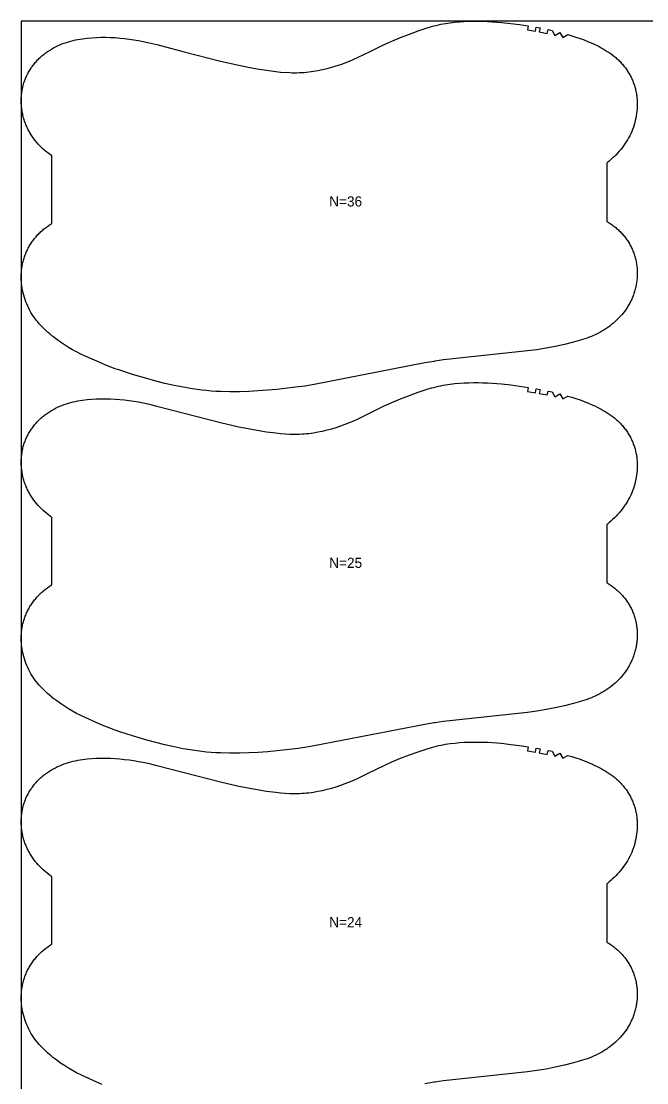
# Model space of a CAD drawing. Header units: inches. Extents: x 1 to 1867, y 0 to 1068.
# Drawn here: x 1 to 309, y 546 to 1068 of the extents above; entities that cross this region are included whole.
import ezdxf

# ---------------------------------------------------------------- set-up
doc = ezdxf.new("R2010")
doc.units = ezdxf.units.IN

msp = doc.modelspace()

# ---------------------------------------------------------------- linework, layer by layer
at = {"layer": '1'}
for points in [[(1, 0), (1867.1472, 0), (1867.1472, 1068.1884), (1, 1068.1884), (1, 0)], [(128.6224, 1043.2016), (133.2353, 1042.8892), (134.3903, 1042.8565), (135.5455, 1042.8452), (136.7009, 1042.8564), (137.856, 1042.8902), (139.0105, 1042.9463), (140.1638, 1043.0242), (141.3156, 1043.1237), (142.4654, 1043.2444), (143.6129, 1043.3861), (144.7574, 1043.5483), (147.0368, 1043.9327), (149.3019, 1044.3933), (151.5519, 1044.9255), (153.7855, 1045.5246), (156.0014, 1046.1869), (158.1972, 1046.9124), (160.37, 1047.7021), (162.5172, 1048.5571), (164.6375, 1049.4756), (166.7357, 1050.4451), (172.3478, 1053.1884), (179.1992, 1056.5376), (183.421, 1058.423), (187.6932, 1060.1925), (192.0046, 1061.8613), (196.3518, 1063.438), (200.7381, 1064.9066), (202.9526, 1065.5681), (204.0666, 1065.8735), (205.1858, 1066.1592), (206.3103, 1066.4237), (207.4399, 1066.6671), (208.5741, 1066.8899), (209.7122, 1067.0926), (211.9985, 1067.4401), (214.2949, 1067.7139), (216.5976, 1067.9189), (218.9048, 1068.0616), (221.2151, 1068.1491), (223.527, 1068.1884), (225.8391, 1068.1854), (228.1507, 1068.141), (230.461, 1068.0553), (232.7692, 1067.928), (237.3777, 1067.5546), (241.9748, 1067.0528), (246.1988, 1066.5046), (250.4119, 1065.8794), (250.1002, 1063.9039), (254.0081, 1063.2508), (254.3571, 1065.2201), (256.3246, 1064.8601), (255.9533, 1062.8949), (259.8224, 1062.113), (260.2451, 1064.0678), (262.1968, 1063.6312), (263.6645, 1061.2251), (266.0807, 1062.6764), (267.4828, 1060.2308), (269.9379, 1061.6164), (271.9687, 1061.0114), (273.9882, 1060.3708), (275.9935, 1059.6893), (277.9821, 1058.9616), (280.1302, 1058.1087), (282.2505, 1057.1892), (283.2989, 1056.7028), (284.3387, 1056.1978), (285.3694, 1055.6734), (286.3902, 1055.129), (287.4005, 1054.5638), (288.3983, 1053.9764), (289.3813, 1053.3654), (290.3474, 1052.7292), (291.2943, 1052.0664), (292.2197, 1051.3755), (293.1215, 1050.6551), (293.5628, 1050.2833), (293.9974, 1049.9035), (294.425, 1049.5157), (294.8454, 1049.1198), (295.2585, 1048.7161), (295.664, 1048.3048), (296.0619, 1047.8858), (296.452, 1047.4595), (296.834, 1047.0258), (297.2079, 1046.5851), (297.5735, 1046.1374), (297.9307, 1045.6828), (298.2792, 1045.2216), (298.6189, 1044.7538), (298.9496, 1044.2797), (299.2713, 1043.7993), (299.5836, 1043.3128), (299.8865, 1042.8203), (300.1799, 1042.322), (300.4635, 1041.8182), (300.7373, 1041.3089), (301.0012, 1040.7944), (301.2551, 1040.2749), (301.4989, 1039.7506), (301.7325, 1039.2218), (301.9557, 1038.6885), (302.1685, 1038.151), (302.3709, 1037.6096), (302.5625, 1037.0644), (302.7435, 1036.5155), (302.9136, 1035.9633), (303.0728, 1035.408), (303.221, 1034.8496), (303.358, 1034.2885), (303.4838, 1033.7248), (303.5984, 1033.1587), (303.702, 1032.5905), (303.7945, 1032.0204), (303.8761, 1031.4485), (303.9469, 1030.8751), (304.0068, 1030.3004), (304.056, 1029.7246), (304.0946, 1029.1479), (304.1226, 1028.5705), (304.1401, 1027.9927), (304.1472, 1027.4146), (304.1439, 1026.8364), (304.1304, 1026.2584), (304.1067, 1025.6808), (304.0729, 1025.1037), (303.9751, 1023.9522), (303.8379, 1022.8048), (303.6619, 1021.6627), (303.4478, 1020.527), (303.1963, 1019.3987), (302.908, 1018.2789), (302.5837, 1017.1686), (302.224, 1016.0689), (301.8296, 1014.981), (301.4007, 1013.9061), (300.9374, 1012.8459), (300.4399, 1011.8018), (299.9082, 1010.7753), (299.3426, 1009.7678), (298.7432, 1008.7809), (298.4308, 1008.2956), (298.1101, 1007.816), (297.4438, 1006.8742), (296.7462, 1005.9552), (296.0195, 1005.0583), (295.2659, 1004.1827), (294.4878, 1003.3278), (293.6873, 1002.4927), (292.8666, 1001.6769), (292.0281, 1000.8794), (291.1736, 1000.0998), (290.3042, 999.3375), (289.4206, 998.5919), (289.1472, 998.3696), (289.1472, 969.6737), (289.292, 969.5915), (290.278, 968.9871), (291.2424, 968.3493), (291.7161, 968.0179), (292.1837, 967.6782), (292.6452, 967.3303), (293.1002, 966.974), (293.5486, 966.6095), (293.9901, 966.2368), (294.4245, 965.8558), (294.8517, 965.4666), (295.2714, 965.0693), (295.6834, 964.6639), (296.0876, 964.2506), (296.4837, 963.8295), (296.8716, 963.4008), (297.251, 962.9647), (297.6219, 962.5213), (297.9839, 962.0707), (298.337, 961.6132), (298.681, 961.1487), (299.0155, 960.6776), (299.3406, 960.1999), (299.6559, 959.7158), (299.9614, 959.2254), (300.2567, 958.7289), (300.5418, 958.2265), (300.8165, 957.7183), (301.0806, 957.2045), (301.3342, 956.6854), (301.5771, 956.1611), (301.8094, 955.632), (302.031, 955.0983), (302.2418, 954.5601), (302.4418, 954.0178), (302.631, 953.4716), (302.8092, 952.9217), (302.9764, 952.3684), (303.1326, 951.8118), (303.2777, 951.2523), (303.4116, 950.69), (303.5344, 950.1252), (303.646, 949.5581), (303.7463, 948.989), (303.8353, 948.418), (303.9131, 947.8455), (303.9798, 947.2715), (304.0353, 946.6963), (304.0797, 946.1202), (304.1131, 945.5432), (304.1354, 944.9657), (304.1468, 944.3878), (304.1472, 943.8097), (304.1367, 943.2317), (304.1154, 942.6539), (304.0832, 942.0766), (304.0403, 941.5), (303.9866, 940.9243), (303.9222, 940.3496), (303.8472, 939.7762), (303.7615, 939.2044), (303.6652, 938.6342), (303.5583, 938.066), (303.4409, 937.4999), (303.313, 936.9361), (303.1747, 936.3749), (303.0259, 935.8163), (302.8667, 935.2608), (302.6971, 934.7083), (302.5172, 934.1592), (302.327, 933.6137), (302.1265, 933.072), (301.9158, 932.5342), (301.6948, 932.0006), (301.4637, 931.4714), (301.2225, 930.9467), (300.9714, 930.4268), (300.7104, 929.9116), (300.4399, 929.4013), (300.1601, 928.896), (299.871, 928.3958), (299.5729, 927.9007), (299.266, 927.411), (298.6264, 926.4477), (297.9538, 925.5068), (297.2497, 924.589), (296.5156, 923.6951), (295.7528, 922.8259), (294.9625, 921.982), (294.1457, 921.164), (293.3033, 920.3725), (292.4363, 919.6081), (291.5457, 918.8714), (290.6325, 918.1631), (289.6977, 917.4836), (289.1472, 917.109), (288.7423, 916.8335), (287.7675, 916.2127), (286.7746, 915.621), (285.7648, 915.0582), (284.7394, 914.5242), (283.6996, 914.0187), (282.6467, 913.5416), (281.5819, 913.0926), (280.5064, 912.6713), (279.4215, 912.2752), (278.3283, 911.9017), (277.2279, 911.5482), (275.0104, 910.8905), (272.7782, 910.2805), (268.2938, 909.1493), (263.7832, 908.1387), (259.2435, 907.2613), (254.6792, 906.5201), (250.097, 905.9077), (208.7208, 901.4685), (204.4615, 900.84), (204.1466, 900.7935), (199.589, 900.0122), (145.1277, 889.387), (140.5604, 888.6672), (135.9805, 888.0288), (126.7955, 886.9556), (122.1893, 886.5521), (117.5759, 886.241), (112.9577, 886.0166), (108.3358, 885.88), (103.7116, 885.84), (99.0889, 885.9305), (96.7796, 886.0366), (94.4728, 886.1867), (92.1694, 886.3818), (89.8705, 886.6234), (87.5768, 886.9118), (85.2889, 887.2441), (80.7312, 888.0258), (76.1989, 888.9404), (71.69, 889.9648), (67.203, 891.0814), (62.74, 892.2895), (55.7339, 894.3769), (49.4889, 896.3935), (47.3059, 897.1543), (45.1391, 897.9569), (42.991, 898.8074), (40.8577, 899.6962), (38.2472, 900.84), (32.3834, 903.4092), (30.2901, 904.3895), (28.2243, 905.4236), (26.1941, 906.526), (24.2016, 907.6966), (22.2472, 908.9312), (20.3312, 910.2258), (18.4549, 911.5775), (16.6236, 912.9888), (16, 913.4958), (15.7266, 913.7181), (14.843, 914.4636), (13.9736, 915.226), (13.1191, 916.0056), (12.2806, 916.803), (11.4599, 917.6189), (10.6594, 918.454), (9.8812, 919.3089), (9.1277, 920.1845), (8.401, 921.0814), (7.7034, 922.0004), (7.0371, 922.9422), (6.7163, 923.4218), (6.404, 923.9071), (5.8046, 924.894), (5.239, 925.9015), (4.7073, 926.928), (4.2098, 927.9721), (3.7465, 929.0323), (3.3176, 930.1071), (2.9232, 931.1951), (2.5635, 932.2948), (2.2392, 933.4051), (1.9509, 934.5249), (1.6994, 935.6532), (1.4853, 936.7889), (1.3093, 937.931), (1.172, 939.0783), (1.0743, 940.2299), (1.0405, 940.807), (1.0168, 941.3846), (1.0033, 941.9626), (1, 942.5407), (1.0071, 943.1188), (1.0246, 943.6967), (1.0526, 944.2741), (1.0912, 944.8508), (1.1404, 945.4266), (1.2003, 946.0013), (1.2711, 946.5747), (1.3527, 947.1466), (1.4452, 947.7167), (1.5488, 948.2849), (1.6634, 948.851), (1.7892, 949.4147), (1.9262, 949.9758), (2.0744, 950.5341), (2.2336, 951.0895), (2.4037, 951.6417), (2.5847, 952.1905), (2.7763, 952.7358), (2.9786, 953.2772), (3.1915, 953.8147), (3.4147, 954.3479), (3.6483, 954.8768), (3.8921, 955.4011), (4.146, 955.9206), (4.4099, 956.435), (4.6837, 956.9443), (4.9673, 957.4482), (5.2607, 957.9465), (5.5636, 958.4389), (5.8759, 958.9254), (6.1976, 959.4058), (6.5283, 959.88), (6.868, 960.3478), (7.2165, 960.809), (7.5736, 961.2635), (7.9393, 961.7113), (8.3132, 962.152), (8.6952, 962.5856), (9.0853, 963.012), (9.4832, 963.4309), (9.8887, 963.8423), (10.3018, 964.246), (10.7222, 964.6418), (11.1498, 965.0297), (11.5844, 965.4094), (12.0257, 965.7812), (12.9275, 966.5017), (13.8529, 967.1926), (14.7998, 967.8554), (15.7658, 968.4915), (16, 968.6371), (16, 1001.9828), (15.4495, 1002.3574), (14.5147, 1003.0369), (13.6015, 1003.7453), (12.7109, 1004.4819), (11.8439, 1005.2463), (11.0015, 1006.0378), (10.1847, 1006.8558), (9.3944, 1007.6997), (8.6316, 1008.5689), (7.8975, 1009.4628), (7.1934, 1010.3806), (6.5208, 1011.3215), (5.8812, 1012.2848), (5.5743, 1012.7746), (5.2762, 1013.2696), (4.9871, 1013.7698), (4.7072, 1014.2751), (4.4367, 1014.7854), (4.1758, 1015.3006), (3.9247, 1015.8206), (3.6835, 1016.3452), (3.4524, 1016.8744), (3.2314, 1017.408), (3.0207, 1017.9458), (2.8202, 1018.4876), (2.63, 1019.0331), (2.4501, 1019.5822), (2.2805, 1020.1346), (2.1213, 1020.6902), (1.9725, 1021.2487), (1.8342, 1021.8099), (1.7063, 1022.3737), (1.5889, 1022.9398), (1.482, 1023.5081), (1.3857, 1024.0782), (1.3, 1024.6501), (1.225, 1025.2234), (1.1606, 1025.7981), (1.1069, 1026.3738), (1.064, 1026.9505), (1.0318, 1027.5278), (1.0105, 1028.1055), (1, 1028.6835), (1.0004, 1029.2616), (1.0118, 1029.8395), (1.0341, 1030.417), (1.0675, 1030.994), (1.1119, 1031.5702), (1.1674, 1032.1453), (1.2341, 1032.7193), (1.3119, 1033.2919), (1.4009, 1033.8628), (1.5012, 1034.4319), (1.6128, 1034.999), (1.7355, 1035.5638), (1.8695, 1036.1261), (2.0146, 1036.6856), (2.1708, 1037.2422), (2.338, 1037.7956), (2.5162, 1038.3455), (2.7054, 1038.8917), (2.9053, 1039.434), (3.1162, 1039.9721), (3.3377, 1040.5058), (3.57, 1041.0349), (3.813, 1041.5592), (4.0666, 1042.0783), (4.3307, 1042.5921), (4.6054, 1043.1003), (4.8905, 1043.6028), (5.1858, 1044.0992), (5.4912, 1044.5896), (5.8066, 1045.0737), (6.1316, 1045.5514), (6.4662, 1046.0225), (6.8102, 1046.487), (7.1633, 1046.9446), (7.5253, 1047.3951), (7.8962, 1047.8386), (8.2756, 1048.2747), (8.6635, 1048.7033), (9.0596, 1049.1244), (9.4638, 1049.5377), (9.8758, 1049.9431), (10.2955, 1050.3405), (10.7227, 1050.7297), (11.1571, 1051.1106), (11.5986, 1051.4834), (12.047, 1051.8479), (12.502, 1052.2041), (12.9635, 1052.5521), (13.4311, 1052.8917), (13.9048, 1053.2231), (14.8692, 1053.8609), (15.8551, 1054.4653), (16.8608, 1055.0362), (17.8845, 1055.5736), (18.9246, 1056.0773), (19.9798, 1056.5479), (21.0489, 1056.986), (22.1306, 1057.3923), (23.2237, 1057.7675), (24.327, 1058.112), (25.4393, 1058.4266), (26.5592, 1058.712), (27.6858, 1058.9688), (28.8181, 1059.1983), (29.9555, 1059.4019), (31.0974, 1059.5811), (32.243, 1059.7372), (33.3916, 1059.8717), (35.6954, 1060.0813), (38.0039, 1060.2194), (40.3148, 1060.2891), (42.6263, 1060.2917), (44.9367, 1060.2287), (47.2445, 1060.1021), (49.5487, 1059.9161), (51.8484, 1059.6759), (54.1429, 1059.3862), (56.4311, 1059.0512), (58.7119, 1058.6709), (60.9842, 1058.2441), (63.2466, 1057.7701), (67.7427, 1056.6942), (81.2054, 1053.1884), (99.0665, 1048.5374), (108.0858, 1046.4945), (112.6217, 1045.5966), (117.1729, 1044.781), (121.7384, 1044.052), (126.3222, 1043.4449), (128.6224, 1043.2016)], [(128.6224, 865.3336), (133.2353, 865.0212), (134.3903, 864.9885), (135.5455, 864.9772), (136.7009, 864.9884), (137.856, 865.0222), (139.0105, 865.0783), (140.1638, 865.1562), (141.3156, 865.2557), (142.4654, 865.3764), (143.6129, 865.5181), (144.7574, 865.6803), (147.0368, 866.0647), (149.3019, 866.5253), (151.5519, 867.0575), (153.7855, 867.6566), (156.0014, 868.3189), (158.1972, 869.0444), (160.37, 869.8341), (162.5172, 870.6891), (164.6375, 871.6076), (166.7357, 872.5771), (172.3478, 875.3204), (179.1992, 878.6696), (183.421, 880.555), (187.6932, 882.3245), (192.0046, 883.9933), (196.3518, 885.57), (200.7381, 887.0386), (202.9526, 887.7001), (204.0666, 888.0055), (205.1858, 888.2912), (206.3103, 888.5557), (207.4399, 888.7991), (208.5741, 889.0219), (209.7122, 889.2246), (211.9985, 889.5721), (214.2949, 889.8459), (216.5976, 890.0509), (218.9048, 890.1936), (221.2151, 890.2811), (223.527, 890.3204), (225.8391, 890.3174), (228.1507, 890.273), (230.461, 890.1873), (232.7692, 890.06), (237.3777, 889.6866), (241.9748, 889.1848), (246.1988, 888.6366), (250.4119, 888.0114), (250.1002, 886.0359), (254.0081, 885.3828), (254.3571, 887.3521), (256.3246, 886.9921), (255.9533, 885.0269), (259.8224, 884.245), (260.2451, 886.1998), (262.1968, 885.7632), (263.6645, 883.3571), (266.0807, 884.8084), (267.4828, 882.3628), (269.9379, 883.7484), (271.9687, 883.1434), (273.9882, 882.5028), (275.9935, 881.8213), (277.9821, 881.0936), (280.1302, 880.2407), (282.2505, 879.3212), (283.2989, 878.8348), (284.3387, 878.3298), (285.3694, 877.8054), (286.3902, 877.261), (287.4005, 876.6958), (288.3983, 876.1084), (289.3813, 875.4974), (290.3474, 874.8612), (291.2943, 874.1984), (292.2197, 873.5075), (293.1215, 872.7871), (293.5628, 872.4153), (293.9974, 872.0355), (294.425, 871.6477), (294.8454, 871.2518), (295.2585, 870.8481), (295.664, 870.4368), (296.0619, 870.0178), (296.452, 869.5915), (296.834, 869.1578), (297.2079, 868.7171), (297.5735, 868.2694), (297.9307, 867.8148), (298.2792, 867.3536), (298.6189, 866.8858), (298.9496, 866.4117), (299.2713, 865.9313), (299.5836, 865.4448), (299.8865, 864.9523), (300.1799, 864.454), (300.4635, 863.9502), (300.7373, 863.4409), (301.0012, 862.9264), (301.2551, 862.4069), (301.4989, 861.8826), (301.7325, 861.3538), (301.9557, 860.8205), (302.1685, 860.283), (302.3709, 859.7416), (302.5625, 859.1964), (302.7435, 858.6475), (302.9136, 858.0953), (303.0728, 857.54), (303.221, 856.9816), (303.358, 856.4205), (303.4838, 855.8568), (303.5984, 855.2907), (303.702, 854.7225), (303.7945, 854.1524), (303.8761, 853.5805), (303.9469, 853.0071), (304.0068, 852.4324), (304.056, 851.8566), (304.0946, 851.2799), (304.1226, 850.7025), (304.1401, 850.1247), (304.1472, 849.5466), (304.1439, 848.9684), (304.1304, 848.3904), (304.1067, 847.8128), (304.0729, 847.2357), (303.9751, 846.0842), (303.8379, 844.9368), (303.6619, 843.7947), (303.4478, 842.659), (303.1963, 841.5307), (302.908, 840.4109), (302.5837, 839.3006), (302.224, 838.2009), (301.8296, 837.113), (301.4007, 836.0381), (300.9374, 834.9779), (300.4399, 833.9338), (299.9082, 832.9073), (299.3426, 831.8998), (298.7432, 830.9129), (298.4308, 830.4276), (298.1101, 829.948), (297.4438, 829.0062), (296.7462, 828.0872), (296.0195, 827.1903), (295.2659, 826.3147), (294.4878, 825.4598), (293.6873, 824.6247), (292.8666, 823.8089), (292.0281, 823.0114), (291.1736, 822.2318), (290.3042, 821.4695), (289.4206, 820.7239), (289.1472, 820.5016), (289.1472, 791.8057), (289.292, 791.7235), (290.278, 791.1191), (291.2424, 790.4813), (291.7161, 790.1499), (292.1837, 789.8102), (292.6452, 789.4623), (293.1002, 789.106), (293.5486, 788.7415), (293.9901, 788.3688), (294.4245, 787.9878), (294.8517, 787.5986), (295.2714, 787.2013), (295.6834, 786.7959), (296.0876, 786.3826), (296.4837, 785.9615), (296.8716, 785.5328), (297.251, 785.0967), (297.6219, 784.6533), (297.9839, 784.2027), (298.337, 783.7452), (298.681, 783.2807), (299.0155, 782.8096), (299.3406, 782.3319), (299.6559, 781.8478), (299.9614, 781.3574), (300.2567, 780.8609), (300.5418, 780.3585), (300.8165, 779.8503), (301.0806, 779.3365), (301.3342, 778.8174), (301.5771, 778.2931), (301.8094, 777.764), (302.031, 777.2303), (302.2418, 776.6921), (302.4418, 776.1498), (302.631, 775.6036), (302.8092, 775.0537), (302.9764, 774.5004), (303.1326, 773.9438), (303.2777, 773.3843), (303.4116, 772.822), (303.5344, 772.2572), (303.646, 771.6901), (303.7463, 771.121), (303.8353, 770.55), (303.9131, 769.9775), (303.9798, 769.4035), (304.0353, 768.8283), (304.0797, 768.2522), (304.1131, 767.6752), (304.1354, 767.0977), (304.1468, 766.5198), (304.1472, 765.9417), (304.1367, 765.3637), (304.1154, 764.7859), (304.0832, 764.2086), (304.0403, 763.632), (303.9866, 763.0563), (303.9222, 762.4816), (303.8472, 761.9082), (303.7615, 761.3364), (303.6652, 760.7662), (303.5583, 760.198), (303.4409, 759.6319), (303.313, 759.0681), (303.1747, 758.5069), (303.0259, 757.9483), (302.8667, 757.3928), (302.6971, 756.8403), (302.5172, 756.2912), (302.327, 755.7457), (302.1265, 755.204), (301.9158, 754.6662), (301.6948, 754.1326), (301.4637, 753.6034), (301.2225, 753.0787), (300.9714, 752.5588), (300.7104, 752.0436), (300.4399, 751.5333), (300.1601, 751.028), (299.871, 750.5278), (299.5729, 750.0327), (299.266, 749.543), (298.6264, 748.5797), (297.9538, 747.6388), (297.2497, 746.721), (296.5156, 745.8271), (295.7528, 744.9579), (294.9625, 744.114), (294.1457, 743.296), (293.3033, 742.5045), (292.4363, 741.7401), (291.5457, 741.0034), (290.6325, 740.2951), (289.6977, 739.6156), (289.1472, 739.241), (288.7423, 738.9655), (287.7675, 738.3447), (286.7746, 737.753), (285.7648, 737.1902), (284.7394, 736.6562), (283.6996, 736.1507), (282.6467, 735.6736), (281.5819, 735.2246), (280.5064, 734.8033), (279.4215, 734.4072), (278.3283, 734.0337), (277.2279, 733.6802), (275.0104, 733.0225), (272.7782, 732.4125), (268.2938, 731.2813), (263.7832, 730.2707), (259.2435, 729.3933), (254.6792, 728.6521), (250.097, 728.0397), (208.7208, 723.6005), (204.4615, 722.972), (204.1466, 722.9255), (199.589, 722.1442), (145.1277, 711.519), (140.5604, 710.7992), (135.9805, 710.1608), (126.7955, 709.0876), (122.1893, 708.6841), (117.5759, 708.373), (112.9577, 708.1486), (108.3358, 708.012), (103.7116, 707.972), (99.0889, 708.0625), (96.7796, 708.1686), (94.4728, 708.3187), (92.1694, 708.5138), (89.8705, 708.7554), (87.5768, 709.0438), (85.2889, 709.3761), (80.7312, 710.1578), (76.1989, 711.0724), (71.69, 712.0968), (67.203, 713.2134), (62.74, 714.4215), (55.7339, 716.5089), (49.4889, 718.5255), (47.3059, 719.2863), (45.1391, 720.0889), (42.991, 720.9394), (40.8577, 721.8282), (38.2472, 722.972), (32.3834, 725.5412), (30.2901, 726.5215), (28.2243, 727.5556), (26.1941, 728.658), (24.2016, 729.8286), (22.2472, 731.0632), (20.3312, 732.3578), (18.4549, 733.7095), (16.6236, 735.1208), (16, 735.6278), (15.7266, 735.8501), (14.843, 736.5956), (13.9736, 737.358), (13.1191, 738.1376), (12.2806, 738.935), (11.4599, 739.7509), (10.6594, 740.586), (9.8812, 741.4409), (9.1277, 742.3165), (8.401, 743.2134), (7.7034, 744.1324), (7.0371, 745.0742), (6.7163, 745.5538), (6.404, 746.0391), (5.8046, 747.026), (5.239, 748.0335), (4.7073, 749.06), (4.2098, 750.1041), (3.7465, 751.1643), (3.3176, 752.2391), (2.9232, 753.3271), (2.5635, 754.4268), (2.2392, 755.5371), (1.9509, 756.6569), (1.6994, 757.7852), (1.4853, 758.9209), (1.3093, 760.063), (1.172, 761.2103), (1.0743, 762.3619), (1.0405, 762.939), (1.0168, 763.5166), (1.0033, 764.0946), (1, 764.6727), (1.0071, 765.2508), (1.0246, 765.8287), (1.0526, 766.4061), (1.0912, 766.9828), (1.1404, 767.5586), (1.2003, 768.1333), (1.2711, 768.7067), (1.3527, 769.2786), (1.4452, 769.8487), (1.5488, 770.4169), (1.6634, 770.983), (1.7892, 771.5467), (1.9262, 772.1078), (2.0744, 772.6661), (2.2336, 773.2215), (2.4037, 773.7737), (2.5847, 774.3225), (2.7763, 774.8678), (2.9786, 775.4092), (3.1915, 775.9467), (3.4147, 776.4799), (3.6483, 777.0088), (3.8921, 777.5331), (4.146, 778.0526), (4.4099, 778.567), (4.6837, 779.0763), (4.9673, 779.5802), (5.2607, 780.0785), (5.5636, 780.5709), (5.8759, 781.0574), (6.1976, 781.5378), (6.5283, 782.012), (6.868, 782.4798), (7.2165, 782.941), (7.5736, 783.3955), (7.9393, 783.8433), (8.3132, 784.284), (8.6952, 784.7176), (9.0853, 785.144), (9.4832, 785.5629), (9.8887, 785.9743), (10.3018, 786.378), (10.7222, 786.7738), (11.1498, 787.1617), (11.5844, 787.5414), (12.0257, 787.9132), (12.9275, 788.6337), (13.8529, 789.3246), (14.7998, 789.9874), (15.7658, 790.6235), (16, 790.7691), (16, 824.1148), (15.4495, 824.4894), (14.5147, 825.1689), (13.6015, 825.8773), (12.7109, 826.6139), (11.8439, 827.3783), (11.0015, 828.1698), (10.1847, 828.9878), (9.3944, 829.8317), (8.6316, 830.7009), (7.8975, 831.5948), (7.1934, 832.5126), (6.5208, 833.4535), (5.8812, 834.4168), (5.5743, 834.9066), (5.2762, 835.4016), (4.9871, 835.9018), (4.7072, 836.4071), (4.4367, 836.9174), (4.1758, 837.4326), (3.9247, 837.9526), (3.6835, 838.4772), (3.4524, 839.0064), (3.2314, 839.54), (3.0207, 840.0778), (2.8202, 840.6196), (2.63, 841.1651), (2.4501, 841.7142), (2.2805, 842.2666), (2.1213, 842.8222), (1.9725, 843.3807), (1.8342, 843.9419), (1.7063, 844.5057), (1.5889, 845.0718), (1.482, 845.6401), (1.3857, 846.2102), (1.3, 846.7821), (1.225, 847.3554), (1.1606, 847.9301), (1.1069, 848.5058), (1.064, 849.0825), (1.0318, 849.6598), (1.0105, 850.2375), (1, 850.8155), (1.0004, 851.3936), (1.0118, 851.9715), (1.0341, 852.549), (1.0675, 853.126), (1.1119, 853.7022), (1.1674, 854.2773), (1.2341, 854.8513), (1.3119, 855.4239), (1.4009, 855.9948), (1.5012, 856.5639), (1.6128, 857.131), (1.7355, 857.6958), (1.8695, 858.2581), (2.0146, 858.8176), (2.1708, 859.3742), (2.338, 859.9276), (2.5162, 860.4775), (2.7054, 861.0237), (2.9053, 861.566), (3.1162, 862.1041), (3.3377, 862.6378), (3.57, 863.1669), (3.813, 863.6912), (4.0666, 864.2103), (4.3307, 864.7241), (4.6054, 865.2323), (4.8905, 865.7348), (5.1858, 866.2312), (5.4912, 866.7216), (5.8066, 867.2057), (6.1316, 867.6834), (6.4662, 868.1545), (6.8102, 868.619), (7.1633, 869.0766), (7.5253, 869.5271), (7.8962, 869.9706), (8.2756, 870.4067), (8.6635, 870.8353), (9.0596, 871.2564), (9.4638, 871.6697), (9.8758, 872.0751), (10.2955, 872.4725), (10.7227, 872.8617), (11.1571, 873.2426), (11.5986, 873.6154), (12.047, 873.9799), (12.502, 874.3361), (12.9635, 874.6841), (13.4311, 875.0237), (13.9048, 875.3551), (14.8692, 875.9929), (15.8551, 876.5973), (16.8608, 877.1682), (17.8845, 877.7056), (18.9246, 878.2093), (19.9798, 878.6799), (21.0489, 879.118), (22.1306, 879.5243), (23.2237, 879.8995), (24.327, 880.244), (25.4393, 880.5586), (26.5592, 880.844), (27.6858, 881.1008), (28.8181, 881.3303), (29.9555, 881.5339), (31.0974, 881.7131), (32.243, 881.8692), (33.3916, 882.0037), (35.6954, 882.2133), (38.0039, 882.3514), (40.3148, 882.4211), (42.6263, 882.4237), (44.9367, 882.3607), (47.2445, 882.2341), (49.5487, 882.0481), (51.8484, 881.8079), (54.1429, 881.5182), (56.4311, 881.1832), (58.7119, 880.8029), (60.9842, 880.3761), (63.2466, 879.9021), (67.7427, 878.8262), (81.2054, 875.3204), (99.0665, 870.6694), (108.0858, 868.6265), (112.6217, 867.7286), (117.1729, 866.913), (121.7384, 866.184), (126.3222, 865.5769), (128.6224, 865.3336)]]:
    msp.add_lwpolyline(points, close=True, dxfattribs=at)
msp.add_lwpolyline([(40.8577, 544.9602), (38.2472, 546.104), (32.3834, 548.6732), (30.2901, 549.6535), (28.2243, 550.6876), (26.1941, 551.79), (24.2016, 552.9606), (22.2472, 554.1952), (20.3312, 555.4898), (18.4549, 556.8415), (16.6236, 558.2528), (16, 558.7598), (15.7266, 558.9821), (14.843, 559.7276), (13.9736, 560.49), (13.1191, 561.2696), (12.2806, 562.067), (11.4599, 562.8829), (10.6594, 563.718), (9.8812, 564.5729), (9.1277, 565.4485), (8.401, 566.3454), (7.7034, 567.2644), (7.0371, 568.2062), (6.7163, 568.6858), (6.404, 569.1711), (5.8046, 570.158), (5.239, 571.1655), (4.7073, 572.192), (4.2098, 573.2361), (3.7465, 574.2963), (3.3176, 575.3711), (2.9232, 576.4591), (2.5635, 577.5588), (2.2392, 578.6691), (1.9509, 579.7889), (1.6994, 580.9172), (1.4853, 582.0529), (1.3093, 583.195), (1.172, 584.3423), (1.0743, 585.4939), (1.0405, 586.071), (1.0168, 586.6486), (1.0033, 587.2266), (1, 587.8047), (1.0071, 588.3828), (1.0246, 588.9607), (1.0526, 589.5381), (1.0912, 590.1148), (1.1404, 590.6906), (1.2003, 591.2653), (1.2711, 591.8387), (1.3527, 592.4106), (1.4452, 592.9807), (1.5488, 593.5489), (1.6634, 594.115), (1.7892, 594.6787), (1.9262, 595.2398), (2.0744, 595.7981), (2.2336, 596.3535), (2.4037, 596.9057), (2.5847, 597.4545), (2.7763, 597.9998), (2.9786, 598.5412), (3.1915, 599.0787), (3.4147, 599.6119), (3.6483, 600.1408), (3.8921, 600.6651), (4.146, 601.1846), (4.4099, 601.699), (4.6837, 602.2083), (4.9673, 602.7122), (5.2607, 603.2105), (5.5636, 603.7029), (5.8759, 604.1894), (6.1976, 604.6698), (6.5283, 605.144), (6.868, 605.6118), (7.2165, 606.073), (7.5736, 606.5275), (7.9393, 606.9753), (8.3132, 607.416), (8.6952, 607.8496), (9.0853, 608.276), (9.4832, 608.6949), (9.8887, 609.1063), (10.3018, 609.51), (10.7222, 609.9058), (11.1498, 610.2937), (11.5844, 610.6734), (12.0257, 611.0452), (12.9275, 611.7657), (13.8529, 612.4566), (14.7998, 613.1194), (15.7658, 613.7555), (16, 613.9011), (16, 647.2468), (15.4495, 647.6214), (14.5147, 648.3009), (13.6015, 649.0093), (12.7109, 649.7459), (11.8439, 650.5103), (11.0015, 651.3018), (10.1847, 652.1198), (9.3944, 652.9637), (8.6316, 653.8329), (7.8975, 654.7268), (7.1934, 655.6446), (6.5208, 656.5855), (5.8812, 657.5488), (5.5743, 658.0386), (5.2762, 658.5336), (4.9871, 659.0338), (4.7072, 659.5391), (4.4367, 660.0494), (4.1758, 660.5646), (3.9247, 661.0846), (3.6835, 661.6092), (3.4524, 662.1384), (3.2314, 662.672), (3.0207, 663.2098), (2.8202, 663.7516), (2.63, 664.2971), (2.4501, 664.8462), (2.2805, 665.3986), (2.1213, 665.9542), (1.9725, 666.5127), (1.8342, 667.0739), (1.7063, 667.6377), (1.5889, 668.2038), (1.482, 668.7721), (1.3857, 669.3422), (1.3, 669.9141), (1.225, 670.4874), (1.1606, 671.0621), (1.1069, 671.6378), (1.064, 672.2145), (1.0318, 672.7918), (1.0105, 673.3695), (1, 673.9475), (1.0004, 674.5256), (1.0118, 675.1035), (1.0341, 675.681), (1.0675, 676.258), (1.1119, 676.8342), (1.1674, 677.4093), (1.2341, 677.9833), (1.3119, 678.5559), (1.4009, 679.1268), (1.5012, 679.6959), (1.6128, 680.263), (1.7355, 680.8278), (1.8695, 681.3901), (2.0146, 681.9496), (2.1708, 682.5062), (2.338, 683.0596), (2.5162, 683.6095), (2.7054, 684.1557), (2.9053, 684.698), (3.1162, 685.2361), (3.3377, 685.7698), (3.57, 686.2989), (3.813, 686.8232), (4.0666, 687.3423), (4.3307, 687.8561), (4.6054, 688.3643), (4.8905, 688.8668), (5.1858, 689.3632), (5.4912, 689.8536), (5.8066, 690.3377), (6.1316, 690.8154), (6.4662, 691.2865), (6.8102, 691.751), (7.1633, 692.2086), (7.5253, 692.6591), (7.8962, 693.1026), (8.2756, 693.5387), (8.6635, 693.9673), (9.0596, 694.3884), (9.4638, 694.8017), (9.8758, 695.2071), (10.2955, 695.6045), (10.7227, 695.9937), (11.1571, 696.3746), (11.5986, 696.7474), (12.047, 697.1119), (12.502, 697.4681), (12.9635, 697.8161), (13.4311, 698.1557), (13.9048, 698.4871), (14.8692, 699.1249), (15.8551, 699.7293), (16.8608, 700.3002), (17.8845, 700.8376), (18.9246, 701.3413), (19.9798, 701.8119), (21.0489, 702.25), (22.1306, 702.6563), (23.2237, 703.0315), (24.327, 703.376), (25.4393, 703.6906), (26.5592, 703.976), (27.6858, 704.2328), (28.8181, 704.4623), (29.9555, 704.6659), (31.0974, 704.8451), (32.243, 705.0012), (33.3916, 705.1357), (35.6954, 705.3453), (38.0039, 705.4834), (40.3148, 705.5531), (42.6263, 705.5557), (44.9367, 705.4927), (47.2445, 705.3661), (49.5487, 705.1801), (51.8484, 704.9399), (54.1429, 704.6502), (56.4311, 704.3152), (58.7119, 703.9349), (60.9842, 703.5081), (63.2466, 703.0341), (67.7427, 701.9582), (81.2054, 698.4524), (99.0665, 693.8014), (108.0858, 691.7585), (112.6217, 690.8606), (117.1729, 690.045), (121.7384, 689.316), (126.3222, 688.7089), (128.6224, 688.4656), (128.6224, 688.4656), (133.2353, 688.1532), (134.3903, 688.1205), (135.5455, 688.1092), (136.7009, 688.1204), (137.856, 688.1542), (139.0105, 688.2103), (140.1638, 688.2882), (141.3156, 688.3877), (142.4654, 688.5084), (143.6129, 688.6501), (144.7574, 688.8123), (147.0368, 689.1967), (149.3019, 689.6573), (151.5519, 690.1895), (153.7855, 690.7886), (156.0014, 691.4509), (158.1972, 692.1764), (160.37, 692.9661), (162.5172, 693.8211), (164.6375, 694.7396), (166.7357, 695.7091), (172.3478, 698.4524), (179.1992, 701.8016), (183.421, 703.687), (187.6932, 705.4565), (192.0046, 707.1253), (196.3518, 708.702), (200.7381, 710.1706), (202.9526, 710.8321), (204.0666, 711.1375), (205.1858, 711.4232), (206.3103, 711.6877), (207.4399, 711.9311), (208.5741, 712.1539), (209.7122, 712.3566), (211.9985, 712.7041), (214.2949, 712.9779), (216.5976, 713.1829), (218.9048, 713.3256), (221.2151, 713.4131), (223.527, 713.4524), (225.8391, 713.4494), (228.1507, 713.405), (230.461, 713.3193), (232.7692, 713.192), (237.3777, 712.8186), (241.9748, 712.3168), (246.1988, 711.7686), (250.4119, 711.1434), (250.1002, 709.1679), (254.0081, 708.5148), (254.3571, 710.4841), (256.3246, 710.1241), (255.9533, 708.1589), (259.8224, 707.377), (260.2451, 709.3318), (262.1968, 708.8952), (263.6645, 706.4891), (266.0807, 707.9404), (267.4828, 705.4948), (269.9379, 706.8804), (271.9687, 706.2754), (273.9882, 705.6348), (275.9935, 704.9533), (277.9821, 704.2256), (280.1302, 703.3727), (282.2505, 702.4532), (283.2989, 701.9668), (284.3387, 701.4618), (285.3694, 700.9374), (286.3902, 700.393), (287.4005, 699.8278), (288.3983, 699.2404), (289.3813, 698.6294), (290.3474, 697.9932), (291.2943, 697.3304), (292.2197, 696.6395), (293.1215, 695.9191), (293.5628, 695.5473), (293.9974, 695.1675), (294.425, 694.7797), (294.8454, 694.3838), (295.2585, 693.9801), (295.664, 693.5688), (296.0619, 693.1498), (296.452, 692.7235), (296.834, 692.2898), (297.2079, 691.8491), (297.5735, 691.4014), (297.9307, 690.9468), (298.2792, 690.4856), (298.6189, 690.0178), (298.9496, 689.5437), (299.2713, 689.0633), (299.5836, 688.5768), (299.8865, 688.0843), (300.1799, 687.586), (300.4635, 687.0822), (300.7373, 686.5729), (301.0012, 686.0584), (301.2551, 685.5389), (301.4989, 685.0146), (301.7325, 684.4858), (301.9557, 683.9525), (302.1685, 683.415), (302.3709, 682.8736), (302.5625, 682.3284), (302.7435, 681.7795), (302.9136, 681.2273), (303.0728, 680.672), (303.221, 680.1136), (303.358, 679.5525), (303.4838, 678.9888), (303.5984, 678.4227), (303.702, 677.8545), (303.7945, 677.2844), (303.8761, 676.7125), (303.9469, 676.1391), (304.0068, 675.5644), (304.056, 674.9886), (304.0946, 674.4119), (304.1226, 673.8345), (304.1401, 673.2567), (304.1472, 672.6786), (304.1439, 672.1004), (304.1304, 671.5224), (304.1067, 670.9448), (304.0729, 670.3677), (303.9751, 669.2162), (303.8379, 668.0688), (303.6619, 666.9267), (303.4478, 665.791), (303.1963, 664.6627), (302.908, 663.5429), (302.5837, 662.4326), (302.224, 661.3329), (301.8296, 660.245), (301.4007, 659.1701), (300.9374, 658.1099), (300.4399, 657.0658), (299.9082, 656.0393), (299.3426, 655.0318), (298.7432, 654.0449), (298.4308, 653.5596), (298.1101, 653.08), (297.4438, 652.1382), (296.7462, 651.2192), (296.0195, 650.3223), (295.2659, 649.4467), (294.4878, 648.5918), (293.6873, 647.7567), (292.8666, 646.9409), (292.0281, 646.1434), (291.1736, 645.3638), (290.3042, 644.6015), (289.4206, 643.8559), (289.1472, 643.6336), (289.1472, 614.9377), (289.292, 614.8555), (290.278, 614.2511), (291.2424, 613.6133), (291.7161, 613.2819), (292.1837, 612.9422), (292.6452, 612.5943), (293.1002, 612.238), (293.5486, 611.8735), (293.9901, 611.5008), (294.4245, 611.1198), (294.8517, 610.7306), (295.2714, 610.3333), (295.6834, 609.9279), (296.0876, 609.5146), (296.4837, 609.0935), (296.8716, 608.6648), (297.251, 608.2287), (297.6219, 607.7853), (297.9839, 607.3347), (298.337, 606.8772), (298.681, 606.4127), (299.0155, 605.9416), (299.3406, 605.4639), (299.6559, 604.9798), (299.9614, 604.4894), (300.2567, 603.9929), (300.5418, 603.4905), (300.8165, 602.9823), (301.0806, 602.4685), (301.3342, 601.9494), (301.5771, 601.4251), (301.8094, 600.896), (302.031, 600.3623), (302.2418, 599.8241), (302.4418, 599.2818), (302.631, 598.7356), (302.8092, 598.1857), (302.9764, 597.6324), (303.1326, 597.0758), (303.2777, 596.5163), (303.4116, 595.954), (303.5344, 595.3892), (303.646, 594.8221), (303.7463, 594.253), (303.8353, 593.682), (303.9131, 593.1095), (303.9798, 592.5355), (304.0353, 591.9603), (304.0797, 591.3842), (304.1131, 590.8072), (304.1354, 590.2297), (304.1468, 589.6518), (304.1472, 589.0737), (304.1367, 588.4957), (304.1154, 587.9179), (304.0832, 587.3406), (304.0403, 586.764), (303.9866, 586.1883), (303.9222, 585.6136), (303.8472, 585.0402), (303.7615, 584.4684), (303.6652, 583.8982), (303.5583, 583.33), (303.4409, 582.7639), (303.313, 582.2001), (303.1747, 581.6389), (303.0259, 581.0803), (302.8667, 580.5248), (302.6971, 579.9723), (302.5172, 579.4232), (302.327, 578.8777), (302.1265, 578.336), (301.9158, 577.7982), (301.6948, 577.2646), (301.4637, 576.7354), (301.2225, 576.2107), (300.9714, 575.6908), (300.7104, 575.1756), (300.4399, 574.6653), (300.1601, 574.16), (299.871, 573.6598), (299.5729, 573.1647), (299.266, 572.675), (298.6264, 571.7117), (297.9538, 570.7708), (297.2497, 569.853), (296.5156, 568.9591), (295.7528, 568.0899), (294.9625, 567.246), (294.1457, 566.428), (293.3033, 565.6365), (292.4363, 564.8721), (291.5457, 564.1354), (290.6325, 563.4271), (289.6977, 562.7476), (289.1472, 562.373), (288.7423, 562.0975), (287.7675, 561.4767), (286.7746, 560.885), (285.7648, 560.3222), (284.7394, 559.7882), (283.6996, 559.2827), (282.6467, 558.8056), (281.5819, 558.3566), (280.5064, 557.9353), (279.4215, 557.5392), (278.3283, 557.1657), (277.2279, 556.8122), (275.0104, 556.1545), (272.7782, 555.5445), (268.2938, 554.4133), (263.7832, 553.4027), (259.2435, 552.5253), (254.6792, 551.7841), (250.097, 551.1717), (208.7208, 546.7325), (204.4615, 546.104), (204.1466, 546.0575), (199.589, 545.2762)], dxfattribs=at)

# ---------------------------------------------------------------- texts
for s, p in [('N=36', (152.5736, 977.0142)), ('N=25', (152.5736, 799.1462)), ('N=24', (152.5736, 622.2782))]:
    msp.add_text(s, height=5, dxfattribs=at).set_placement(p)

doc.saveas('drawing.dxf')
